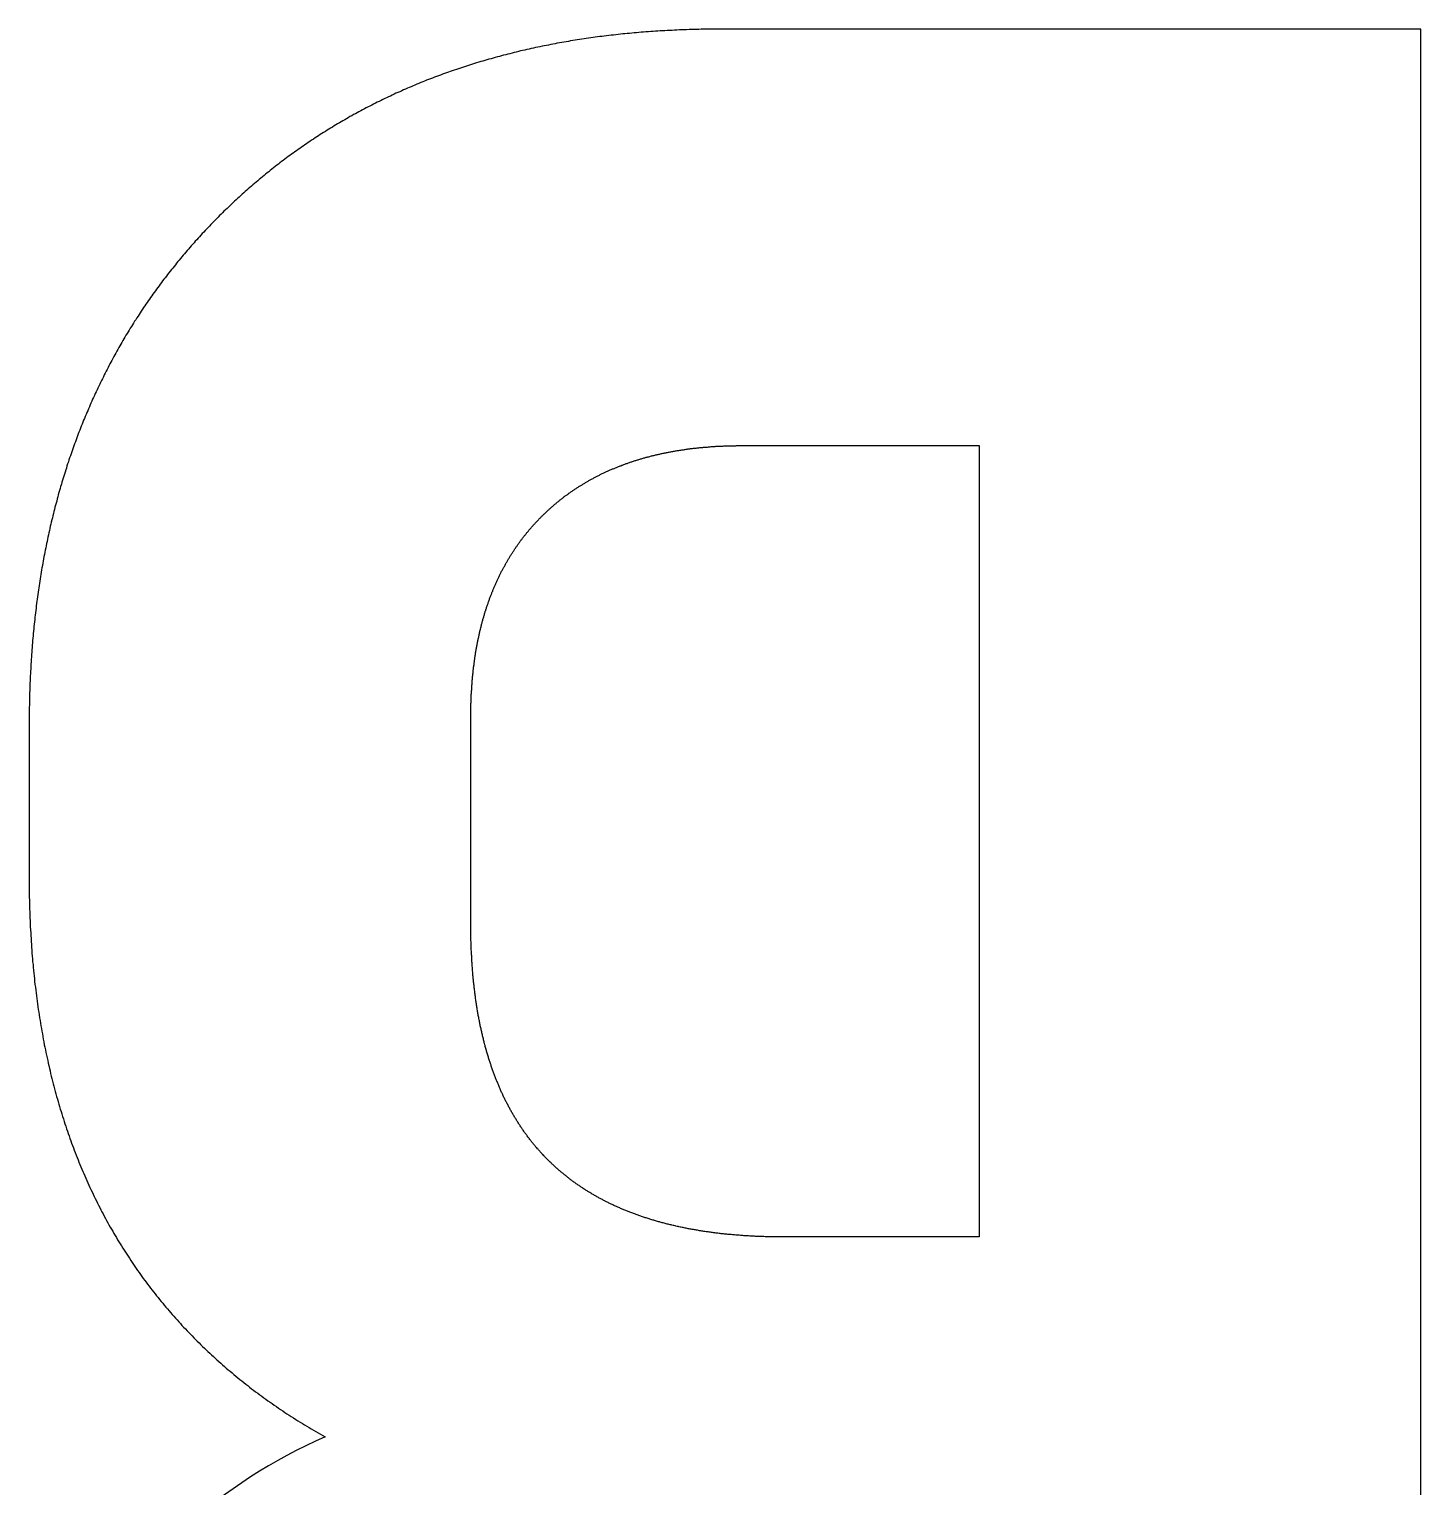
# Model space of a CAD drawing. Header units: millimetres. Extents: x -37 to 1379, y -2 to 984.
# Drawn here: x 125.07 to 137, y 429.94 to 442.44 of the extents above; entities that cross this region are included whole.
import ezdxf

# ---------------------------------------------------------------- set-up
doc = ezdxf.new("R2010")
doc.units = ezdxf.units.MM
doc.layers.get('0').update_dxf_attribs({"lineweight": 25, "true_color": 0xffffff})

msp = doc.modelspace()

# ---------------------------------------------------------------- linework, layer by layer
at = {"color": 5, "true_color": 0x0000ff, "flags": 128}
msp.add_lwpolyline([(136.997, 417.436), (136.997, 442.436), (130.997, 442.436), (130.975, 442.436), (130.954, 442.436), (130.933, 442.436), (130.912, 442.436), (130.891, 442.436), (130.87, 442.435), (130.849, 442.435), (130.828, 442.435), (130.807, 442.434), (130.786, 442.434), (130.765, 442.433), (130.745, 442.433), (130.724, 442.432), (130.703, 442.431), (130.682, 442.431), (130.662, 442.43), (130.641, 442.429), (130.62, 442.428), (130.6, 442.427), (130.579, 442.426), (130.559, 442.425), (130.538, 442.424), (130.518, 442.423), (130.497, 442.422), (130.477, 442.421), (130.457, 442.419), (130.436, 442.418), (130.416, 442.417), (130.396, 442.415), (130.376, 442.414), (130.355, 442.412), (130.335, 442.411), (130.315, 442.409), (130.295, 442.408), (130.275, 442.406), (130.255, 442.404), (130.235, 442.402), (130.215, 442.4), (130.195, 442.399), (130.175, 442.397), (130.156, 442.395), (130.136, 442.392), (130.116, 442.39), (130.096, 442.388), (130.077, 442.386), (130.057, 442.384), (130.037, 442.381), (130.018, 442.379), (129.998, 442.377), (129.979, 442.374), (129.959, 442.372), (129.94, 442.369), (129.92, 442.367), (129.901, 442.364), (129.881, 442.361), (129.862, 442.358), (129.843, 442.356), (129.824, 442.353), (129.804, 442.35), (129.785, 442.347), (129.766, 442.344), (129.747, 442.341), (129.728, 442.338), (129.709, 442.335), (129.69, 442.331), (129.671, 442.328), (129.652, 442.325), (129.633, 442.322), (129.614, 442.318), (129.595, 442.315), (129.576, 442.311), (129.557, 442.308), (129.539, 442.304), (129.52, 442.3), (129.501, 442.297), (129.483, 442.293), (129.464, 442.289), (129.445, 442.285), (129.427, 442.281), (129.408, 442.278), (129.39, 442.274), (129.371, 442.269), (129.353, 442.265), (129.335, 442.261), (129.316, 442.257), (129.298, 442.253), (129.28, 442.249), (129.261, 442.244), (129.243, 442.24), (129.225, 442.235), (129.207, 442.231), (129.189, 442.226), (129.171, 442.222), (129.153, 442.217), (129.135, 442.212), (129.117, 442.208), (129.099, 442.203), (129.081, 442.198), (129.063, 442.193), (129.045, 442.188), (129.027, 442.183), (129.009, 442.178), (128.992, 442.173), (128.974, 442.168), (128.956, 442.163), (128.939, 442.158), (128.921, 442.152), (128.903, 442.147), (128.886, 442.142), (128.868, 442.136), (128.851, 442.131), (128.834, 442.125), (128.816, 442.12), (128.799, 442.114), (128.781, 442.108), (128.764, 442.103), (128.747, 442.097), (128.73, 442.091), (128.712, 442.085), (128.695, 442.079), (128.678, 442.073), (128.661, 442.067), (128.644, 442.061), (128.627, 442.055), (128.61, 442.049), (128.593, 442.043), (128.576, 442.036), (128.559, 442.03), (128.542, 442.024), (128.525, 442.017), (128.509, 442.011), (128.492, 442.004), (128.475, 441.998), (128.458, 441.991), (128.442, 441.984), (128.425, 441.978), (128.409, 441.971), (128.392, 441.964), (128.375, 441.957), (128.359, 441.95), (128.343, 441.943), (128.326, 441.936), (128.31, 441.929), (128.293, 441.922), (128.277, 441.915), (128.261, 441.908), (128.244, 441.9), (128.228, 441.893), (128.212, 441.886), (128.196, 441.878), (128.18, 441.871), (128.164, 441.863), (128.148, 441.856), (128.132, 441.848), (128.116, 441.841), (128.1, 441.833), (128.084, 441.825), (128.068, 441.817), (128.052, 441.809), (128.036, 441.801), (128.02, 441.793), (128.005, 441.785), (127.989, 441.777), (127.973, 441.769), (127.958, 441.761), (127.942, 441.753), (127.926, 441.745), (127.911, 441.736), (127.895, 441.728), (127.88, 441.72), (127.864, 441.711), (127.849, 441.703), (127.834, 441.694), (127.818, 441.686), (127.803, 441.677), (127.788, 441.668), (127.773, 441.659), (127.757, 441.651), (127.742, 441.642), (127.727, 441.633), (127.712, 441.624), (127.697, 441.615), (127.682, 441.606), (127.667, 441.597), (127.652, 441.588), (127.637, 441.578), (127.622, 441.569), (127.607, 441.56), (127.592, 441.551), (127.577, 441.541), (127.563, 441.532), (127.548, 441.522), (127.533, 441.513), (127.519, 441.503), (127.504, 441.493), (127.489, 441.484), (127.475, 441.474), (127.46, 441.464), (127.446, 441.454), (127.431, 441.444), (127.417, 441.434), (127.402, 441.424), (127.388, 441.414), (127.374, 441.404), (127.359, 441.394), (127.345, 441.384), (127.331, 441.374), (127.317, 441.363), (127.303, 441.353), (127.288, 441.343), (127.274, 441.332), (127.26, 441.322), (127.246, 441.311), (127.232, 441.301), (127.218, 441.29), (127.204, 441.279), (127.191, 441.269), (127.177, 441.258), (127.163, 441.247), (127.149, 441.236), (127.135, 441.225), (127.122, 441.214), (127.108, 441.203), (127.094, 441.192), (127.081, 441.181), (127.067, 441.17), (127.054, 441.159), (127.04, 441.147), (127.027, 441.136), (127.013, 441.125), (127, 441.113), (126.986, 441.102), (126.973, 441.09), (126.96, 441.079), (126.946, 441.067), (126.933, 441.055), (126.92, 441.043), (126.907, 441.032), (126.894, 441.02), (126.88, 441.008), (126.867, 440.996), (126.854, 440.984), (126.841, 440.972), (126.828, 440.96), (126.815, 440.948), (126.802, 440.936), (126.79, 440.923), (126.777, 440.911), (126.764, 440.899), (126.751, 440.887), (126.738, 440.874), (126.726, 440.862), (126.713, 440.849), (126.7, 440.837), (126.688, 440.824), (126.675, 440.811), (126.663, 440.799), (126.65, 440.786), (126.638, 440.773), (126.625, 440.76), (126.613, 440.747), (126.601, 440.734), (126.588, 440.722), (126.576, 440.709), (126.564, 440.696), (126.552, 440.683), (126.54, 440.67), (126.528, 440.656), (126.516, 440.643), (126.504, 440.63), (126.492, 440.617), (126.481, 440.604), (126.469, 440.591), (126.457, 440.577), (126.445, 440.564), (126.434, 440.551), (126.422, 440.537), (126.411, 440.524), (126.399, 440.51), (126.388, 440.497), (126.377, 440.483), (126.365, 440.47), (126.354, 440.456), (126.343, 440.443), (126.332, 440.429), (126.321, 440.415), (126.31, 440.402), (126.299, 440.388), (126.288, 440.374), (126.277, 440.36), (126.266, 440.347), (126.255, 440.333), (126.244, 440.319), (126.233, 440.305), (126.223, 440.291), (126.212, 440.277), (126.202, 440.263), (126.191, 440.249), (126.181, 440.235), (126.17, 440.22), (126.16, 440.206), (126.15, 440.192), (126.139, 440.178), (126.129, 440.164), (126.119, 440.149), (126.109, 440.135), (126.099, 440.121), (126.089, 440.106), (126.079, 440.092), (126.069, 440.077), (126.059, 440.063), (126.049, 440.048), (126.039, 440.034), (126.029, 440.019), (126.02, 440.004), (126.01, 439.99), (126.001, 439.975), (125.991, 439.96), (125.981, 439.945), (125.972, 439.931), (125.963, 439.916), (125.953, 439.901), (125.944, 439.886), (125.935, 439.871), (125.926, 439.856), (125.916, 439.841), (125.907, 439.826), (125.898, 439.811), (125.889, 439.796), (125.88, 439.781), (125.871, 439.766), (125.863, 439.75), (125.854, 439.735), (125.845, 439.72), (125.836, 439.705), (125.828, 439.689), (125.819, 439.674), (125.81, 439.658), (125.802, 439.643), (125.794, 439.628), (125.785, 439.612), (125.777, 439.596), (125.768, 439.581), (125.76, 439.565), (125.752, 439.55), (125.744, 439.534), (125.736, 439.518), (125.728, 439.503), (125.72, 439.487), (125.712, 439.471), (125.704, 439.455), (125.696, 439.439), (125.688, 439.423), (125.68, 439.407), (125.673, 439.391), (125.665, 439.375), (125.657, 439.359), (125.65, 439.343), (125.642, 439.327), (125.635, 439.311), (125.627, 439.295), (125.62, 439.279), (125.612, 439.263), (125.605, 439.246), (125.598, 439.23), (125.591, 439.214), (125.584, 439.197), (125.577, 439.181), (125.57, 439.164), (125.563, 439.148), (125.556, 439.131), (125.549, 439.115), (125.542, 439.098), (125.535, 439.082), (125.528, 439.065), (125.522, 439.048), (125.515, 439.032), (125.508, 439.015), (125.502, 438.998), (125.495, 438.981), (125.489, 438.965), (125.482, 438.948), (125.476, 438.931), (125.47, 438.914), (125.464, 438.897), (125.457, 438.88), (125.451, 438.863), (125.445, 438.846), (125.439, 438.829), (125.433, 438.812), (125.427, 438.794), (125.421, 438.777), (125.415, 438.76), (125.409, 438.743), (125.404, 438.725), (125.398, 438.708), (125.392, 438.691), (125.387, 438.673), (125.381, 438.656), (125.376, 438.638), (125.37, 438.621), (125.365, 438.603), (125.359, 438.586), (125.354, 438.568), (125.349, 438.551), (125.344, 438.533), (125.338, 438.515), (125.333, 438.498), (125.328, 438.48), (125.323, 438.462), (125.318, 438.444), (125.313, 438.426), (125.308, 438.408), (125.304, 438.39), (125.299, 438.372), (125.294, 438.354), (125.289, 438.336), (125.285, 438.318), (125.28, 438.3), (125.276, 438.282), (125.271, 438.264), (125.267, 438.246), (125.262, 438.228), (125.258, 438.209), (125.254, 438.191), (125.249, 438.173), (125.245, 438.154), (125.241, 438.136), (125.237, 438.117), (125.233, 438.099), (125.229, 438.081), (125.225, 438.062), (125.221, 438.043), (125.217, 438.025), (125.213, 438.006), (125.21, 437.988), (125.206, 437.969), (125.202, 437.95), (125.199, 437.931), (125.195, 437.913), (125.192, 437.894), (125.188, 437.875), (125.185, 437.856), (125.181, 437.837), (125.178, 437.818), (125.175, 437.799), (125.172, 437.78), (125.168, 437.761), (125.165, 437.742), (125.162, 437.723), (125.159, 437.704), (125.156, 437.684), (125.153, 437.665), (125.151, 437.646), (125.148, 437.627), (125.145, 437.607), (125.142, 437.588), (125.14, 437.569), (125.137, 437.549), (125.134, 437.53), (125.132, 437.51), (125.129, 437.491), (125.127, 437.471), (125.125, 437.452), (125.122, 437.432), (125.12, 437.412), (125.118, 437.393), (125.116, 437.373), (125.113, 437.353), (125.111, 437.333), (125.109, 437.313), (125.107, 437.294), (125.105, 437.274), (125.103, 437.254), (125.102, 437.234), (125.1, 437.214), (125.098, 437.194), (125.096, 437.174), (125.095, 437.154), (125.093, 437.133), (125.092, 437.113), (125.09, 437.093), (125.089, 437.073), (125.087, 437.053), (125.086, 437.032), (125.085, 437.012), (125.083, 436.992), (125.082, 436.971), (125.081, 436.951), (125.08, 436.93), (125.079, 436.91), (125.078, 436.889), (125.077, 436.869), (125.076, 436.848), (125.075, 436.828), (125.074, 436.807), (125.074, 436.786), (125.073, 436.766), (125.072, 436.745), (125.072, 436.724), (125.071, 436.703), (125.07, 436.682), (125.07, 436.661), (125.07, 436.641), (125.069, 436.62), (125.069, 436.599), (125.069, 436.578), (125.068, 436.556), (125.068, 436.535), (125.068, 436.514), (125.068, 436.493), (125.068, 436.472), (125.068, 435.151), (125.068, 435.124), (125.068, 435.098), (125.068, 435.072), (125.069, 435.046), (125.069, 435.02), (125.069, 434.994), (125.07, 434.968), (125.071, 434.943), (125.071, 434.917), (125.072, 434.891), (125.073, 434.866), (125.074, 434.84), (125.075, 434.815), (125.076, 434.789), (125.077, 434.764), (125.078, 434.738), (125.079, 434.713), (125.081, 434.688), (125.082, 434.663), (125.084, 434.638), (125.085, 434.613), (125.087, 434.588), (125.089, 434.563), (125.09, 434.538), (125.092, 434.513), (125.094, 434.488), (125.096, 434.464), (125.098, 434.439), (125.101, 434.415), (125.103, 434.39), (125.105, 434.366), (125.108, 434.341), (125.11, 434.317), (125.113, 434.293), (125.115, 434.269), (125.118, 434.244), (125.121, 434.22), (125.124, 434.196), (125.127, 434.172), (125.13, 434.148), (125.133, 434.125), (125.136, 434.101), (125.14, 434.077), (125.143, 434.053), (125.146, 434.03), (125.15, 434.006), (125.154, 433.983), (125.157, 433.959), (125.161, 433.936), (125.165, 433.913), (125.169, 433.889), (125.173, 433.866), (125.177, 433.843), (125.181, 433.82), (125.185, 433.797), (125.189, 433.774), (125.194, 433.751), (125.198, 433.728), (125.203, 433.706), (125.207, 433.683), (125.212, 433.66), (125.217, 433.638), (125.222, 433.615), (125.227, 433.592), (125.232, 433.57), (125.237, 433.548), (125.242, 433.525), (125.247, 433.503), (125.252, 433.481), (125.258, 433.459), (125.263, 433.437), (125.269, 433.415), (125.274, 433.393), (125.28, 433.371), (125.286, 433.349), (125.292, 433.327), (125.297, 433.305), (125.303, 433.284), (125.31, 433.262), (125.316, 433.241), (125.322, 433.219), (125.328, 433.198), (125.335, 433.176), (125.341, 433.155), (125.348, 433.134), (125.354, 433.113), (125.361, 433.091), (125.368, 433.07), (125.375, 433.049), (125.381, 433.028), (125.388, 433.007), (125.396, 432.987), (125.403, 432.966), (125.41, 432.945), (125.417, 432.924), (125.425, 432.904), (125.432, 432.883), (125.44, 432.863), (125.447, 432.842), (125.455, 432.822), (125.463, 432.802), (125.471, 432.781), (125.479, 432.761), (125.487, 432.741), (125.495, 432.721), (125.503, 432.701), (125.511, 432.681), (125.519, 432.661), (125.528, 432.641), (125.536, 432.622), (125.545, 432.602), (125.553, 432.582), (125.562, 432.563), (125.571, 432.543), (125.58, 432.524), (125.589, 432.504), (125.598, 432.485), (125.607, 432.465), (125.616, 432.446), (125.625, 432.427), (125.635, 432.408), (125.644, 432.389), (125.653, 432.37), (125.663, 432.351), (125.673, 432.332), (125.682, 432.313), (125.692, 432.294), (125.702, 432.276), (125.712, 432.257), (125.722, 432.238), (125.732, 432.22), (125.742, 432.201), (125.752, 432.183), (125.763, 432.164), (125.773, 432.146), (125.784, 432.128), (125.794, 432.11), (125.805, 432.092), (125.816, 432.073), (125.826, 432.055), (125.837, 432.037), (125.848, 432.02), (125.859, 432.002), (125.87, 431.984), (125.882, 431.966), (125.893, 431.949), (125.904, 431.931), (125.916, 431.913), (125.927, 431.896), (125.939, 431.878), (125.95, 431.861), (125.962, 431.844), (125.974, 431.827), (125.986, 431.809), (125.998, 431.792), (126.01, 431.775), (126.022, 431.758), (126.034, 431.741), (126.046, 431.724), (126.059, 431.707), (126.071, 431.691), (126.083, 431.674), (126.096, 431.657), (126.109, 431.641), (126.121, 431.624), (126.134, 431.608), (126.147, 431.591), (126.16, 431.575), (126.173, 431.559), (126.186, 431.542), (126.199, 431.526), (126.213, 431.51), (126.226, 431.494), (126.239, 431.478), (126.253, 431.462), (126.267, 431.446), (126.28, 431.43), (126.294, 431.414), (126.308, 431.399), (126.322, 431.383), (126.336, 431.367), (126.35, 431.352), (126.364, 431.336), (126.378, 431.321), (126.392, 431.306), (126.407, 431.29), (126.421, 431.275), (126.436, 431.26), (126.45, 431.245), (126.465, 431.23), (126.48, 431.215), (126.494, 431.2), (126.509, 431.185), (126.524, 431.17), (126.539, 431.155), (126.554, 431.14), (126.57, 431.126), (126.585, 431.111), (126.6, 431.097), (126.616, 431.082), (126.631, 431.068), (126.647, 431.053), (126.662, 431.039), (126.678, 431.025), (126.694, 431.011), (126.71, 430.996), (126.726, 430.982), (126.742, 430.968), (126.758, 430.954), (126.774, 430.94), (126.791, 430.927), (126.807, 430.913), (126.823, 430.899), (126.84, 430.885), (126.857, 430.872), (126.873, 430.858), (126.89, 430.845), (126.907, 430.831), (126.924, 430.818), (126.941, 430.805), (126.958, 430.791), (126.975, 430.778), (126.992, 430.765), (127.009, 430.752), (127.027, 430.739), (127.044, 430.726), (127.062, 430.713), (127.079, 430.7), (127.097, 430.688), (127.115, 430.675), (127.133, 430.662), (127.151, 430.65), (127.169, 430.637), (127.187, 430.625), (127.205, 430.612), (127.223, 430.6), (127.241, 430.587), (127.26, 430.575), (127.278, 430.563), (127.297, 430.551), (127.315, 430.539), (127.334, 430.527), (127.353, 430.515), (127.372, 430.503), (127.391, 430.491), (127.41, 430.479), (127.429, 430.468), (127.448, 430.456), (127.467, 430.444), (127.486, 430.433), (127.506, 430.421), (127.525, 430.41), (127.545, 430.399), (127.564, 430.387), (127.584, 430.376), (127.604, 430.365, 0.156907), (125.479, 428.472, 0.134483)], format="xyb", dxfattribs=at)
msp.add_lwpolyline([(133.211, 438.865), (133.211, 432.079), (131.532, 432.079), (131.522, 432.079), (131.511, 432.079), (131.501, 432.079), (131.49, 432.079), (131.48, 432.079), (131.469, 432.079), (131.459, 432.08), (131.448, 432.08), (131.438, 432.08), (131.427, 432.08), (131.417, 432.08), (131.407, 432.081), (131.396, 432.081), (131.386, 432.081), (131.376, 432.081), (131.365, 432.082), (131.355, 432.082), (131.345, 432.082), (131.335, 432.083), (131.325, 432.083), (131.314, 432.084), (131.304, 432.084), (131.294, 432.084), (131.284, 432.085), (131.274, 432.085), (131.264, 432.086), (131.254, 432.086), (131.244, 432.087), (131.234, 432.088), (131.224, 432.088), (131.214, 432.089), (131.204, 432.089), (131.194, 432.09), (131.184, 432.091), (131.174, 432.091), (131.164, 432.092), (131.155, 432.093), (131.145, 432.094), (131.135, 432.094), (131.125, 432.095), (131.115, 432.096), (131.106, 432.097), (131.096, 432.098), (131.086, 432.099), (131.077, 432.099), (131.067, 432.1), (131.057, 432.101), (131.048, 432.102), (131.038, 432.103), (131.029, 432.104), (131.019, 432.105), (131.01, 432.106), (131, 432.107), (130.991, 432.108), (130.981, 432.11), (130.972, 432.111), (130.962, 432.112), (130.953, 432.113), (130.944, 432.114), (130.934, 432.115), (130.925, 432.117), (130.916, 432.118), (130.907, 432.119), (130.897, 432.12), (130.888, 432.122), (130.879, 432.123), (130.87, 432.124), (130.86, 432.126), (130.851, 432.127), (130.842, 432.128), (130.833, 432.13), (130.824, 432.131), (130.815, 432.133), (130.806, 432.134), (130.797, 432.136), (130.788, 432.137), (130.779, 432.139), (130.77, 432.14), (130.761, 432.142), (130.752, 432.144), (130.743, 432.145), (130.734, 432.147), (130.726, 432.149), (130.717, 432.15), (130.708, 432.152), (130.699, 432.154), (130.69, 432.155), (130.682, 432.157), (130.673, 432.159), (130.664, 432.161), (130.655, 432.163), (130.647, 432.164), (130.638, 432.166), (130.63, 432.168), (130.621, 432.17), (130.612, 432.172), (130.604, 432.174), (130.595, 432.176), (130.587, 432.178), (130.578, 432.18), (130.57, 432.182), (130.561, 432.184), (130.553, 432.186), (130.545, 432.188), (130.536, 432.19), (130.528, 432.192), (130.52, 432.195), (130.511, 432.197), (130.503, 432.199), (130.495, 432.201), (130.486, 432.203), (130.478, 432.206), (130.47, 432.208), (130.462, 432.21), (130.454, 432.212), (130.445, 432.215), (130.437, 432.217), (130.429, 432.219), (130.421, 432.222), (130.413, 432.224), (130.405, 432.227), (130.397, 432.229), (130.389, 432.232), (130.381, 432.234), (130.373, 432.237), (130.365, 432.239), (130.357, 432.242), (130.349, 432.244), (130.341, 432.247), (130.334, 432.249), (130.326, 432.252), (130.318, 432.255), (130.31, 432.257), (130.302, 432.26), (130.295, 432.263), (130.287, 432.266), (130.279, 432.268), (130.272, 432.271), (130.264, 432.274), (130.256, 432.277), (130.249, 432.28), (130.241, 432.282), (130.233, 432.285), (130.226, 432.288), (130.218, 432.291), (130.211, 432.294), (130.203, 432.297), (130.196, 432.3), (130.188, 432.303), (130.181, 432.306), (130.174, 432.309), (130.166, 432.312), (130.159, 432.315), (130.152, 432.318), (130.144, 432.321), (130.137, 432.324), (130.13, 432.328), (130.122, 432.331), (130.115, 432.334), (130.108, 432.337), (130.101, 432.34), (130.094, 432.344), (130.086, 432.347), (130.079, 432.35), (130.072, 432.354), (130.065, 432.357), (130.058, 432.36), (130.051, 432.364), (130.044, 432.367), (130.037, 432.37), (130.03, 432.374), (130.023, 432.377), (130.016, 432.381), (130.009, 432.384), (130.002, 432.388), (129.995, 432.391), (129.989, 432.395), (129.982, 432.399), (129.975, 432.402), (129.968, 432.406), (129.961, 432.409), (129.955, 432.413), (129.948, 432.417), (129.941, 432.42), (129.935, 432.424), (129.928, 432.428), (129.921, 432.432), (129.915, 432.435), (129.908, 432.439), (129.901, 432.443), (129.895, 432.447), (129.888, 432.451), (129.882, 432.455), (129.875, 432.459), (129.869, 432.462), (129.862, 432.466), (129.856, 432.47), (129.85, 432.474), (129.843, 432.478), (129.837, 432.482), (129.831, 432.486), (129.824, 432.49), (129.818, 432.495), (129.812, 432.499), (129.805, 432.503), (129.799, 432.507), (129.793, 432.511), (129.787, 432.515), (129.781, 432.519), (129.774, 432.524), (129.768, 432.528), (129.762, 432.532), (129.756, 432.536), (129.75, 432.541), (129.744, 432.545), (129.738, 432.549), (129.732, 432.554), (129.726, 432.558), (129.72, 432.563), (129.714, 432.567), (129.708, 432.571), (129.702, 432.576), (129.696, 432.58), (129.691, 432.585), (129.685, 432.589), (129.679, 432.594), (129.673, 432.599), (129.667, 432.603), (129.662, 432.608), (129.656, 432.612), (129.65, 432.617), (129.644, 432.622), (129.639, 432.626), (129.633, 432.631), (129.628, 432.636), (129.622, 432.641), (129.616, 432.645), (129.611, 432.65), (129.605, 432.655), (129.6, 432.66), (129.594, 432.665), (129.589, 432.67), (129.583, 432.674), (129.578, 432.679), (129.573, 432.684), (129.567, 432.689), (129.562, 432.694), (129.556, 432.699), (129.551, 432.704), (129.546, 432.709), (129.541, 432.714), (129.535, 432.719), (129.53, 432.724), (129.525, 432.73), (129.52, 432.735), (129.514, 432.74), (129.509, 432.745), (129.504, 432.75), (129.499, 432.755), (129.494, 432.761), (129.489, 432.766), (129.484, 432.771), (129.479, 432.776), (129.474, 432.782), (129.469, 432.787), (129.464, 432.792), (129.459, 432.798), (129.454, 432.803), (129.449, 432.809), (129.444, 432.814), (129.439, 432.82), (129.434, 432.825), (129.43, 432.831), (129.425, 432.836), (129.42, 432.842), (129.415, 432.847), (129.411, 432.853), (129.406, 432.858), (129.401, 432.864), (129.396, 432.87), (129.392, 432.875), (129.387, 432.881), (129.382, 432.887), (129.378, 432.893), (129.373, 432.898), (129.369, 432.904), (129.364, 432.91), (129.36, 432.916), (129.355, 432.922), (129.351, 432.928), (129.346, 432.933), (129.342, 432.939), (129.337, 432.945), (129.333, 432.951), (129.328, 432.957), (129.324, 432.963), (129.32, 432.969), (129.315, 432.975), (129.311, 432.981), (129.307, 432.987), (129.303, 432.994), (129.298, 433), (129.294, 433.006), (129.29, 433.012), (129.286, 433.018), (129.282, 433.024), (129.277, 433.031), (129.273, 433.037), (129.269, 433.043), (129.265, 433.05), (129.261, 433.056), (129.257, 433.062), (129.253, 433.069), (129.249, 433.075), (129.245, 433.081), (129.241, 433.088), (129.237, 433.094), (129.233, 433.101), (129.229, 433.107), (129.225, 433.114), (129.222, 433.12), (129.218, 433.127), (129.214, 433.133), (129.21, 433.14), (129.206, 433.147), (129.203, 433.153), (129.199, 433.16), (129.195, 433.167), (129.191, 433.173), (129.188, 433.18), (129.184, 433.187), (129.18, 433.193), (129.177, 433.2), (129.173, 433.207), (129.17, 433.214), (129.166, 433.221), (129.163, 433.228), (129.159, 433.235), (129.155, 433.241), (129.152, 433.248), (129.149, 433.255), (129.145, 433.262), (129.142, 433.269), (129.138, 433.276), (129.135, 433.283), (129.132, 433.29), (129.128, 433.298), (129.125, 433.305), (129.122, 433.312), (129.118, 433.319), (129.115, 433.326), (129.112, 433.333), (129.109, 433.34), (129.105, 433.348), (129.102, 433.355), (129.099, 433.362), (129.096, 433.37), (129.093, 433.377), (129.09, 433.384), (129.087, 433.392), (129.084, 433.399), (129.081, 433.406), (129.078, 433.414), (129.075, 433.421), (129.072, 433.429), (129.069, 433.436), (129.066, 433.444), (129.063, 433.451), (129.06, 433.459), (129.057, 433.466), (129.054, 433.474), (129.051, 433.482), (129.049, 433.489), (129.046, 433.497), (129.043, 433.505), (129.04, 433.512), (129.037, 433.52), (129.035, 433.528), (129.032, 433.535), (129.029, 433.543), (129.027, 433.551), (129.024, 433.559), (129.022, 433.567), (129.019, 433.575), (129.016, 433.583), (129.014, 433.59), (129.011, 433.598), (129.009, 433.606), (129.006, 433.614), (129.004, 433.622), (129.001, 433.63), (128.999, 433.638), (128.997, 433.646), (128.994, 433.655), (128.992, 433.663), (128.989, 433.671), (128.987, 433.679), (128.985, 433.687), (128.982, 433.695), (128.98, 433.703), (128.978, 433.712), (128.976, 433.72), (128.974, 433.728), (128.971, 433.737), (128.969, 433.745), (128.967, 433.753), (128.965, 433.762), (128.963, 433.77), (128.961, 433.778), (128.959, 433.787), (128.957, 433.795), (128.955, 433.804), (128.953, 433.812), (128.951, 433.821), (128.949, 433.829), (128.947, 433.838), (128.945, 433.846), (128.943, 433.855), (128.941, 433.864), (128.939, 433.872), (128.937, 433.881), (128.935, 433.889), (128.934, 433.898), (128.932, 433.907), (128.93, 433.916), (128.928, 433.924), (128.927, 433.933), (128.925, 433.942), (128.923, 433.951), (128.922, 433.96), (128.92, 433.969), (128.918, 433.977), (128.917, 433.986), (128.915, 433.995), (128.914, 434.004), (128.912, 434.013), (128.91, 434.022), (128.909, 434.031), (128.907, 434.04), (128.906, 434.049), (128.905, 434.058), (128.903, 434.068), (128.902, 434.077), (128.9, 434.086), (128.899, 434.095), (128.898, 434.104), (128.896, 434.113), (128.895, 434.123), (128.894, 434.132), (128.893, 434.141), (128.891, 434.15), (128.89, 434.16), (128.889, 434.169), (128.888, 434.178), (128.887, 434.188), (128.885, 434.197), (128.884, 434.207), (128.883, 434.216), (128.882, 434.226), (128.881, 434.235), (128.88, 434.245), (128.879, 434.254), (128.878, 434.264), (128.877, 434.273), (128.876, 434.283), (128.875, 434.292), (128.874, 434.302), (128.873, 434.312), (128.872, 434.321), (128.872, 434.331), (128.871, 434.341), (128.87, 434.351), (128.869, 434.36), (128.868, 434.37), (128.868, 434.38), (128.867, 434.39), (128.866, 434.4), (128.865, 434.409), (128.865, 434.419), (128.864, 434.429), (128.863, 434.439), (128.863, 434.449), (128.862, 434.459), (128.862, 434.469), (128.861, 434.479), (128.861, 434.489), (128.86, 434.499), (128.86, 434.509), (128.859, 434.519), (128.859, 434.53), (128.858, 434.54), (128.858, 434.55), (128.857, 434.56), (128.857, 434.57), (128.857, 434.58), (128.856, 434.591), (128.856, 434.601), (128.856, 434.611), (128.855, 434.622), (128.855, 434.632), (128.855, 434.642), (128.855, 434.653), (128.855, 434.663), (128.854, 434.674), (128.854, 434.684), (128.854, 434.694), (128.854, 434.705), (128.854, 434.715), (128.854, 434.726), (128.854, 434.736), (128.854, 434.747), (128.854, 434.758), (128.854, 436.543), (128.854, 436.552), (128.854, 436.561), (128.854, 436.569), (128.854, 436.578), (128.854, 436.586), (128.854, 436.595), (128.854, 436.604), (128.854, 436.612), (128.855, 436.621), (128.855, 436.629), (128.855, 436.638), (128.855, 436.646), (128.855, 436.655), (128.856, 436.663), (128.856, 436.671), (128.856, 436.68), (128.856, 436.688), (128.857, 436.697), (128.857, 436.705), (128.857, 436.713), (128.858, 436.722), (128.858, 436.73), (128.859, 436.738), (128.859, 436.747), (128.86, 436.755), (128.86, 436.763), (128.861, 436.771), (128.861, 436.78), (128.862, 436.788), (128.862, 436.796), (128.863, 436.804), (128.863, 436.812), (128.864, 436.82), (128.864, 436.829), (128.865, 436.837), (128.866, 436.845), (128.866, 436.853), (128.867, 436.861), (128.868, 436.869), (128.869, 436.877), (128.869, 436.885), (128.87, 436.893), (128.871, 436.901), (128.872, 436.909), (128.873, 436.917), (128.873, 436.925), (128.874, 436.933), (128.875, 436.941), (128.876, 436.949), (128.877, 436.957), (128.878, 436.965), (128.879, 436.973), (128.88, 436.98), (128.881, 436.988), (128.882, 436.996), (128.883, 437.004), (128.884, 437.012), (128.885, 437.019), (128.886, 437.027), (128.887, 437.035), (128.888, 437.043), (128.889, 437.05), (128.891, 437.058), (128.892, 437.066), (128.893, 437.073), (128.894, 437.081), (128.895, 437.089), (128.897, 437.096), (128.898, 437.104), (128.899, 437.111), (128.9, 437.119), (128.902, 437.127), (128.903, 437.134), (128.904, 437.142), (128.906, 437.149), (128.907, 437.157), (128.909, 437.164), (128.91, 437.172), (128.912, 437.179), (128.913, 437.187), (128.915, 437.194), (128.916, 437.201), (128.918, 437.209), (128.919, 437.216), (128.921, 437.223), (128.922, 437.231), (128.924, 437.238), (128.925, 437.245), (128.927, 437.253), (128.929, 437.26), (128.93, 437.267), (128.932, 437.275), (128.934, 437.282), (128.936, 437.289), (128.937, 437.296), (128.939, 437.303), (128.941, 437.311), (128.943, 437.318), (128.945, 437.325), (128.946, 437.332), (128.948, 437.339), (128.95, 437.346), (128.952, 437.353), (128.954, 437.36), (128.956, 437.367), (128.958, 437.374), (128.96, 437.382), (128.962, 437.389), (128.964, 437.396), (128.966, 437.403), (128.968, 437.409), (128.97, 437.416), (128.972, 437.423), (128.974, 437.43), (128.976, 437.437), (128.978, 437.444), (128.981, 437.451), (128.983, 437.458), (128.985, 437.465), (128.987, 437.471), (128.989, 437.478), (128.992, 437.485), (128.994, 437.492), (128.996, 437.499), (128.999, 437.505), (129.001, 437.512), (129.003, 437.519), (129.006, 437.526), (129.008, 437.532), (129.01, 437.539), (129.013, 437.546), (129.015, 437.552), (129.018, 437.559), (129.02, 437.565), (129.023, 437.572), (129.025, 437.579), (129.028, 437.585), (129.03, 437.592), (129.033, 437.598), (129.035, 437.605), (129.038, 437.611), (129.041, 437.618), (129.043, 437.624), (129.046, 437.631), (129.049, 437.637), (129.051, 437.644), (129.054, 437.65), (129.057, 437.656), (129.059, 437.663), (129.062, 437.669), (129.065, 437.675), (129.068, 437.682), (129.071, 437.688), (129.073, 437.694), (129.076, 437.701), (129.079, 437.707), (129.082, 437.713), (129.085, 437.72), (129.088, 437.726), (129.091, 437.732), (129.094, 437.738), (129.097, 437.744), (129.1, 437.751), (129.103, 437.757), (129.106, 437.763), (129.109, 437.769), (129.112, 437.775), (129.115, 437.781), (129.118, 437.787), (129.121, 437.793), (129.125, 437.799), (129.128, 437.805), (129.131, 437.811), (129.134, 437.817), (129.137, 437.823), (129.141, 437.829), (129.144, 437.835), (129.147, 437.841), (129.151, 437.847), (129.154, 437.853), (129.157, 437.859), (129.161, 437.865), (129.164, 437.871), (129.167, 437.877), (129.171, 437.882), (129.174, 437.888), (129.178, 437.894), (129.181, 437.9), (129.185, 437.906), (129.188, 437.911), (129.192, 437.917), (129.195, 437.923), (129.199, 437.929), (129.202, 437.934), (129.206, 437.94), (129.21, 437.946), (129.213, 437.951), (129.217, 437.957), (129.221, 437.962), (129.224, 437.968), (129.228, 437.974), (129.232, 437.979), (129.236, 437.985), (129.239, 437.99), (129.243, 437.996), (129.247, 438.001), (129.251, 438.007), (129.255, 438.012), (129.258, 438.018), (129.262, 438.023), (129.266, 438.029), (129.27, 438.034), (129.274, 438.04), (129.278, 438.045), (129.282, 438.05), (129.286, 438.056), (129.29, 438.061), (129.294, 438.066), (129.298, 438.072), (129.302, 438.077), (129.306, 438.082), (129.31, 438.088), (129.314, 438.093), (129.319, 438.098), (129.323, 438.103), (129.327, 438.108), (129.331, 438.114), (129.335, 438.119), (129.34, 438.124), (129.344, 438.129), (129.348, 438.134), (129.352, 438.139), (129.357, 438.145), (129.361, 438.15), (129.365, 438.155), (129.37, 438.16), (129.374, 438.165), (129.379, 438.17), (129.383, 438.175), (129.387, 438.18), (129.392, 438.185), (129.396, 438.19), (129.401, 438.195), (129.405, 438.2), (129.41, 438.205), (129.414, 438.209), (129.419, 438.214), (129.424, 438.219), (129.428, 438.224), (129.433, 438.229), (129.437, 438.234), (129.442, 438.239), (129.447, 438.243), (129.451, 438.248), (129.456, 438.253), (129.461, 438.258), (129.466, 438.262), (129.47, 438.267), (129.475, 438.272), (129.48, 438.276), (129.485, 438.281), (129.49, 438.286), (129.494, 438.29), (129.499, 438.295), (129.504, 438.3), (129.509, 438.304), (129.514, 438.309), (129.519, 438.313), (129.524, 438.318), (129.529, 438.322), (129.534, 438.327), (129.539, 438.331), (129.544, 438.336), (129.549, 438.34), (129.554, 438.344), (129.559, 438.349), (129.564, 438.353), (129.569, 438.358), (129.574, 438.362), (129.579, 438.366), (129.584, 438.37), (129.589, 438.375), (129.595, 438.379), (129.6, 438.383), (129.605, 438.387), (129.61, 438.392), (129.615, 438.396), (129.62, 438.4), (129.626, 438.404), (129.631, 438.408), (129.636, 438.412), (129.642, 438.416), (129.647, 438.42), (129.652, 438.425), (129.657, 438.429), (129.663, 438.433), (129.668, 438.437), (129.674, 438.441), (129.679, 438.444), (129.684, 438.448), (129.69, 438.452), (129.695, 438.456), (129.701, 438.46), (129.706, 438.464), (129.712, 438.468), (129.717, 438.472), (129.723, 438.475), (129.728, 438.479), (129.734, 438.483), (129.739, 438.487), (129.745, 438.491), (129.75, 438.494), (129.756, 438.498), (129.762, 438.502), (129.767, 438.505), (129.773, 438.509), (129.779, 438.513), (129.784, 438.516), (129.79, 438.52), (129.796, 438.523), (129.801, 438.527), (129.807, 438.53), (129.813, 438.534), (129.819, 438.537), (129.825, 438.541), (129.83, 438.544), (129.836, 438.548), (129.842, 438.551), (129.848, 438.555), (129.854, 438.558), (129.86, 438.561), (129.865, 438.565), (129.871, 438.568), (129.877, 438.571), (129.883, 438.575), (129.889, 438.578), (129.895, 438.581), (129.901, 438.584), (129.907, 438.588), (129.913, 438.591), (129.919, 438.594), (129.925, 438.597), (129.931, 438.6), (129.937, 438.603), (129.943, 438.606), (129.95, 438.61), (129.956, 438.613), (129.962, 438.616), (129.968, 438.619), (129.974, 438.622), (129.98, 438.625), (129.987, 438.628), (129.993, 438.631), (129.999, 438.634), (130.005, 438.636), (130.012, 438.639), (130.018, 438.642), (130.024, 438.645), (130.03, 438.648), (130.037, 438.651), (130.043, 438.654), (130.049, 438.656), (130.056, 438.659), (130.062, 438.662), (130.069, 438.665), (130.075, 438.667), (130.081, 438.67), (130.088, 438.673), (130.094, 438.675), (130.101, 438.678), (130.107, 438.681), (130.114, 438.683), (130.12, 438.686), (130.127, 438.688), (130.133, 438.691), (130.14, 438.693), (130.147, 438.696), (130.153, 438.698), (130.16, 438.701), (130.166, 438.703), (130.173, 438.706), (130.18, 438.708), (130.186, 438.711), (130.193, 438.713), (130.2, 438.715), (130.206, 438.718), (130.213, 438.72), (130.22, 438.722), (130.227, 438.725), (130.233, 438.727), (130.24, 438.729), (130.247, 438.731), (130.254, 438.734), (130.261, 438.736), (130.268, 438.738), (130.274, 438.74), (130.281, 438.742), (130.288, 438.744), (130.295, 438.747), (130.302, 438.749), (130.309, 438.751), (130.316, 438.753), (130.323, 438.755), (130.33, 438.757), (130.337, 438.759), (130.344, 438.761), (130.351, 438.763), (130.358, 438.765), (130.365, 438.767), (130.372, 438.768), (130.379, 438.77), (130.387, 438.772), (130.394, 438.774), (130.401, 438.776), (130.408, 438.778), (130.415, 438.779), (130.422, 438.781), (130.43, 438.783), (130.437, 438.785), (130.444, 438.786), (130.451, 438.788), (130.459, 438.79), (130.466, 438.791), (130.473, 438.793), (130.48, 438.795), (130.488, 438.796), (130.495, 438.798), (130.502, 438.799), (130.51, 438.801), (130.517, 438.803), (130.525, 438.804), (130.532, 438.806), (130.539, 438.807), (130.547, 438.808), (130.554, 438.81), (130.562, 438.811), (130.569, 438.813), (130.577, 438.814), (130.584, 438.815), (130.592, 438.817), (130.6, 438.818), (130.607, 438.819), (130.615, 438.821), (130.622, 438.822), (130.63, 438.823), (130.638, 438.824), (130.645, 438.826), (130.653, 438.827), (130.661, 438.828), (130.668, 438.829), (130.676, 438.83), (130.684, 438.831), (130.691, 438.833), (130.699, 438.834), (130.707, 438.835), (130.715, 438.836), (130.723, 438.837), (130.73, 438.838), (130.738, 438.839), (130.746, 438.84), (130.754, 438.841), (130.762, 438.842), (130.77, 438.843), (130.778, 438.843), (130.786, 438.844), (130.793, 438.845), (130.801, 438.846), (130.809, 438.847), (130.817, 438.848), (130.825, 438.848), (130.833, 438.849), (130.841, 438.85), (130.849, 438.851), (130.858, 438.851), (130.866, 438.852), (130.874, 438.853), (130.882, 438.853), (130.89, 438.854), (130.898, 438.855), (130.906, 438.855), (130.914, 438.856), (130.923, 438.856), (130.931, 438.857), (130.939, 438.858), (130.947, 438.858), (130.955, 438.859), (130.964, 438.859), (130.972, 438.859), (130.98, 438.86), (130.989, 438.86), (130.997, 438.861), (131.005, 438.861), (131.014, 438.861), (131.022, 438.862), (131.03, 438.862), (131.039, 438.862), (131.047, 438.863), (131.056, 438.863), (131.064, 438.863), (131.072, 438.863), (131.081, 438.864), (131.089, 438.864), (131.098, 438.864), (131.106, 438.864), (131.115, 438.864), (131.124, 438.864), (131.132, 438.865), (131.141, 438.865), (131.149, 438.865), (131.158, 438.865), (131.167, 438.865), (131.175, 438.865)], close=True, dxfattribs=at)

doc.saveas('drawing.dxf')
